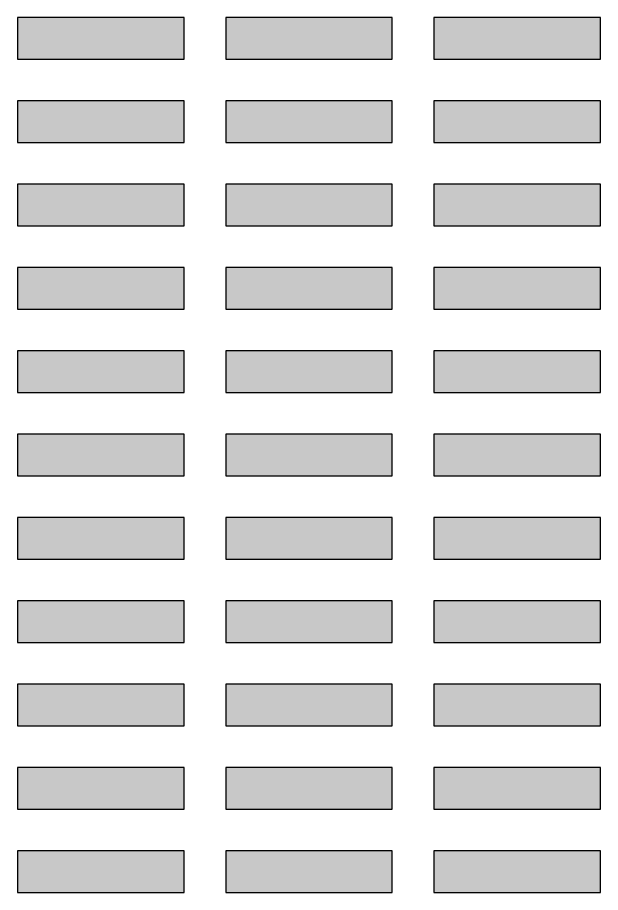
# Model space of a CAD drawing. Header units: metres. Extents: x -170 to 2070, y -13 to 14380.
# Drawn here: x -170 to -30, y 215 to 425 of the extents above; entities that cross this region are included whole.
import ezdxf

# ---------------------------------------------------------------- set-up
doc = ezdxf.new("R2010")
doc.units = ezdxf.units.M
for name, color, linetype in [('B-OI-KL-ET_LS_AFDEKPLAAT-GV', 7, 'Continuous'), ('B-OI-KL-ET_LS_KAST-GV', 14, 'Continuous'), ('B-OI-KL-ET_LS_KAST_FLATKAST-GV', 14, 'Continuous'), ('B-OI-KL-ET_LS_KAST_NULPUNTSTRANSFORMATOR-GV', 14, 'Continuous'), ('B-OI-KL-ET_LS_KAST_OV SECTIONERING-GV', 14, 'Continuous'), ('B-OI-KL-ET_LS_KAST_OV VOEDINGPUNT-GV', 14, 'Continuous'), ('B-OI-KL-ET_LS_KAST_REGELTRANSFORMATOR-GV', 14, 'Continuous'), ('B-OI-KL-ET_LS_KAST_VERDEELKAST-GV', 14, 'Continuous'), ('B-OI-KL-ET_LS_KAST_ZELFOPWEKKER-GV', 14, 'Continuous'), ('B-OI-KL-ET_MS_AFDEKPLAAT-GV', 7, 'Continuous'), ('B-OI-KL-ET_MS_STATION_HOOFDSTATION LNB-GV', 12, 'Continuous'), ('N-OI-KL-ET_LS_AFDEKPLAAT-GV', 7, 'Continuous'), ('N-OI-KL-ET_LS_KAST-GV', 14, 'Continuous'), ('N-OI-KL-ET_LS_KAST_FLATKAST-GV', 14, 'Continuous'), ('N-OI-KL-ET_LS_KAST_NULPUNTSTRANSFORMATOR-GV', 14, 'Continuous'), ('N-OI-KL-ET_LS_KAST_OV SECTIONERING-GV', 14, 'Continuous'), ('N-OI-KL-ET_LS_KAST_OV VOEDINGPUNT-GV', 14, 'Continuous'), ('N-OI-KL-ET_LS_KAST_REGELTRANSFORMATOR-GV', 14, 'Continuous'), ('N-OI-KL-ET_LS_KAST_VERDEELKAST-GV', 14, 'Continuous'), ('N-OI-KL-ET_LS_KAST_ZELFOPWEKKER-GV', 14, 'Continuous'), ('N-OI-KL-ET_MS_AFDEKPLAAT-GV', 7, 'Continuous'), ('N-OI-KL-ET_MS_STATION_HOOFDSTATION LNB-GV', 12, 'Continuous'), ('V-OI-KL-ET_LS_AFDEKPLAAT-GV', 7, 'Continuous'), ('V-OI-KL-ET_LS_KAST-GV', 14, 'Continuous'), ('V-OI-KL-ET_LS_KAST_FLATKAST-GV', 14, 'Continuous'), ('V-OI-KL-ET_LS_KAST_NULPUNTSTRANSFORMATOR-GV', 14, 'Continuous'), ('V-OI-KL-ET_LS_KAST_OV SECTIONERING-GV', 14, 'Continuous'), ('V-OI-KL-ET_LS_KAST_OV VOEDINGPUNT-GV', 14, 'Continuous'), ('V-OI-KL-ET_LS_KAST_REGELTRANSFORMATOR-GV', 14, 'Continuous'), ('V-OI-KL-ET_LS_KAST_VERDEELKAST-GV', 14, 'Continuous'), ('V-OI-KL-ET_LS_KAST_ZELFOPWEKKER-GV', 14, 'Continuous'), ('V-OI-KL-ET_MS_AFDEKPLAAT-GV', 7, 'Continuous'), ('V-OI-KL-ET_MS_STATION_HOOFDSTATION LNB-GV', 12, 'Continuous')]:
    doc.layers.add(name, color=color, linetype=linetype)
for name, color, linetype, lineweight in [('B-OI-KL-ET_LS_AFDEKPLAAT-V', 7, 'Continuous', 18), ('B-OI-KL-ET_LS_KAST-V', 14, 'Continuous', 18), ('B-OI-KL-ET_LS_KAST_FLATKAST-V', 14, 'Continuous', 18), ('B-OI-KL-ET_LS_KAST_NULPUNTSTRANSFORMATOR-V', 14, 'Continuous', 18), ('B-OI-KL-ET_LS_KAST_OV SECTIONERING-V', 14, 'Continuous', 18), ('B-OI-KL-ET_LS_KAST_OV VOEDINGPUNT-V', 14, 'Continuous', 18), ('B-OI-KL-ET_LS_KAST_REGELTRANSFORMATOR-V', 14, 'Continuous', 18), ('B-OI-KL-ET_LS_KAST_VERDEELKAST-V', 14, 'Continuous', 18), ('B-OI-KL-ET_LS_KAST_ZELFOPWEKKER-V', 14, 'Continuous', 18), ('B-OI-KL-ET_MS_AFDEKPLAAT-V', 7, 'Continuous', 18), ('B-OI-KL-ET_MS_STATION_HOOFDSTATION LNB-V', 12, 'Continuous', 18), ('N-OI-KL-ET_LS_AFDEKPLAAT-V', 7, 'Continuous', 35), ('N-OI-KL-ET_LS_KAST-V', 14, 'Continuous', 35), ('N-OI-KL-ET_LS_KAST_FLATKAST-V', 14, 'Continuous', 35), ('N-OI-KL-ET_LS_KAST_NULPUNTSTRANSFORMATOR-V', 14, 'Continuous', 35), ('N-OI-KL-ET_LS_KAST_OV SECTIONERING-V', 14, 'Continuous', 35), ('N-OI-KL-ET_LS_KAST_OV VOEDINGPUNT-V', 14, 'Continuous', 35), ('N-OI-KL-ET_LS_KAST_REGELTRANSFORMATOR-V', 14, 'Continuous', 35), ('N-OI-KL-ET_LS_KAST_VERDEELKAST-V', 14, 'Continuous', 35), ('N-OI-KL-ET_LS_KAST_ZELFOPWEKKER-V', 14, 'Continuous', 35), ('N-OI-KL-ET_MS_AFDEKPLAAT-V', 7, 'Continuous', 35), ('N-OI-KL-ET_MS_STATION_HOOFDSTATION LNB-V', 12, 'Continuous', 35), ('V-OI-KL-ET_LS_AFDEKPLAAT-V', 7, 'Continuous', 25), ('V-OI-KL-ET_LS_KAST-V', 14, 'Continuous', 25), ('V-OI-KL-ET_LS_KAST_FLATKAST-V', 14, 'Continuous', 25), ('V-OI-KL-ET_LS_KAST_NULPUNTSTRANSFORMATOR-V', 14, 'Continuous', 25), ('V-OI-KL-ET_LS_KAST_OV SECTIONERING-V', 14, 'Continuous', 25), ('V-OI-KL-ET_LS_KAST_OV VOEDINGPUNT-V', 14, 'Continuous', 25), ('V-OI-KL-ET_LS_KAST_REGELTRANSFORMATOR-V', 14, 'Continuous', 25), ('V-OI-KL-ET_LS_KAST_VERDEELKAST-V', 14, 'Continuous', 25), ('V-OI-KL-ET_LS_KAST_ZELFOPWEKKER-V', 14, 'Continuous', 25), ('V-OI-KL-ET_MS_AFDEKPLAAT-V', 7, 'Continuous', 25), ('V-OI-KL-ET_MS_STATION_HOOFDSTATION LNB-V', 12, 'Continuous', 25)]:
    doc.layers.add(name, color=color, linetype=linetype, lineweight=lineweight)

msp = doc.modelspace()

# ---------------------------------------------------------------- hatches: boundary and pattern name
at = {"layer": 'B-OI-KL-ET_LS_AFDEKPLAAT-V'}
msp.add_hatch(color=256, dxfattribs=at).paths.add_polyline_path([(-30, 215), (-30, 225), (-70, 225), (-70, 215)], flags=0)
at = {"layer": 'B-OI-KL-ET_LS_KAST-V'}
msp.add_hatch(color=256, dxfattribs=at).paths.add_polyline_path([(-30, 235), (-30, 245), (-70, 245), (-70, 235)], flags=0)
at = {"layer": 'B-OI-KL-ET_LS_KAST_FLATKAST-V'}
msp.add_hatch(color=256, dxfattribs=at).paths.add_polyline_path([(-30, 255), (-30, 265), (-70, 265), (-70, 255)], flags=0)
at = {"layer": 'B-OI-KL-ET_LS_KAST_NULPUNTSTRANSFORMATOR-V'}
msp.add_hatch(color=256, dxfattribs=at).paths.add_polyline_path([(-30, 275), (-30, 285), (-70, 285), (-70, 275)], flags=0)
at = {"layer": 'B-OI-KL-ET_LS_KAST_OV SECTIONERING-V'}
msp.add_hatch(color=256, dxfattribs=at).paths.add_polyline_path([(-30, 295), (-30, 305), (-70, 305), (-70, 295)], flags=0)
at = {"layer": 'B-OI-KL-ET_LS_KAST_OV VOEDINGPUNT-V'}
msp.add_hatch(color=256, dxfattribs=at).paths.add_polyline_path([(-30, 315), (-30, 325), (-70, 325), (-70, 315)], flags=0)
at = {"layer": 'B-OI-KL-ET_LS_KAST_REGELTRANSFORMATOR-V'}
msp.add_hatch(color=256, dxfattribs=at).paths.add_polyline_path([(-30, 335), (-30, 345), (-70, 345), (-70, 335)], flags=0)
at = {"layer": 'B-OI-KL-ET_LS_KAST_VERDEELKAST-V'}
msp.add_hatch(color=256, dxfattribs=at).paths.add_polyline_path([(-30, 355), (-30, 365), (-70, 365), (-70, 355)], flags=0)
at = {"layer": 'B-OI-KL-ET_LS_KAST_ZELFOPWEKKER-V'}
msp.add_hatch(color=256, dxfattribs=at).paths.add_polyline_path([(-30, 375), (-30, 385), (-70, 385), (-70, 375)], flags=0)
at = {"layer": 'B-OI-KL-ET_MS_AFDEKPLAAT-V'}
msp.add_hatch(color=256, dxfattribs=at).paths.add_polyline_path([(-30, 395), (-30, 405), (-70, 405), (-70, 395)], flags=0)
at = {"layer": 'B-OI-KL-ET_MS_STATION_HOOFDSTATION LNB-V'}
msp.add_hatch(color=256, dxfattribs=at).paths.add_polyline_path([(-30, 415), (-30, 425), (-70, 425), (-70, 415)], flags=0)
at = {"layer": 'N-OI-KL-ET_LS_AFDEKPLAAT-V'}
msp.add_hatch(color=256, dxfattribs=at).paths.add_polyline_path([(-80, 215), (-80, 225), (-120, 225), (-120, 215)], flags=0)
at = {"layer": 'N-OI-KL-ET_LS_KAST-V'}
msp.add_hatch(color=256, dxfattribs=at).paths.add_polyline_path([(-80, 235), (-80, 245), (-120, 245), (-120, 235)], flags=0)
at = {"layer": 'N-OI-KL-ET_LS_KAST_FLATKAST-V'}
msp.add_hatch(color=256, dxfattribs=at).paths.add_polyline_path([(-80, 255), (-80, 265), (-120, 265), (-120, 255)], flags=0)
at = {"layer": 'N-OI-KL-ET_LS_KAST_NULPUNTSTRANSFORMATOR-V'}
msp.add_hatch(color=256, dxfattribs=at).paths.add_polyline_path([(-80, 275), (-80, 285), (-120, 285), (-120, 275)], flags=0)
at = {"layer": 'N-OI-KL-ET_LS_KAST_OV SECTIONERING-V'}
msp.add_hatch(color=256, dxfattribs=at).paths.add_polyline_path([(-80, 295), (-80, 305), (-120, 305), (-120, 295)], flags=0)
at = {"layer": 'N-OI-KL-ET_LS_KAST_OV VOEDINGPUNT-V'}
msp.add_hatch(color=256, dxfattribs=at).paths.add_polyline_path([(-80, 315), (-80, 325), (-120, 325), (-120, 315)], flags=0)
at = {"layer": 'N-OI-KL-ET_LS_KAST_REGELTRANSFORMATOR-V'}
msp.add_hatch(color=256, dxfattribs=at).paths.add_polyline_path([(-80, 335), (-80, 345), (-120, 345), (-120, 335)], flags=0)
at = {"layer": 'N-OI-KL-ET_LS_KAST_VERDEELKAST-V'}
msp.add_hatch(color=256, dxfattribs=at).paths.add_polyline_path([(-80, 355), (-80, 365), (-120, 365), (-120, 355)], flags=0)
at = {"layer": 'N-OI-KL-ET_LS_KAST_ZELFOPWEKKER-V'}
msp.add_hatch(color=256, dxfattribs=at).paths.add_polyline_path([(-80, 375), (-80, 385), (-120, 385), (-120, 375)], flags=0)
at = {"layer": 'N-OI-KL-ET_MS_AFDEKPLAAT-V'}
msp.add_hatch(color=256, dxfattribs=at).paths.add_polyline_path([(-80, 395), (-80, 405), (-120, 405), (-120, 395)], flags=0)
at = {"layer": 'N-OI-KL-ET_MS_STATION_HOOFDSTATION LNB-V'}
msp.add_hatch(color=256, dxfattribs=at).paths.add_polyline_path([(-80, 415), (-80, 425), (-120, 425), (-120, 415)], flags=0)
at = {"layer": 'V-OI-KL-ET_LS_AFDEKPLAAT-V'}
msp.add_hatch(color=256, dxfattribs=at).paths.add_polyline_path([(-130, 215), (-130, 225), (-170, 225), (-170, 215)], flags=0)
at = {"layer": 'V-OI-KL-ET_LS_KAST-V'}
msp.add_hatch(color=256, dxfattribs=at).paths.add_polyline_path([(-130, 235), (-130, 245), (-170, 245), (-170, 235)], flags=0)
at = {"layer": 'V-OI-KL-ET_LS_KAST_FLATKAST-V'}
msp.add_hatch(color=256, dxfattribs=at).paths.add_polyline_path([(-130, 255), (-130, 265), (-170, 265), (-170, 255)], flags=0)
at = {"layer": 'V-OI-KL-ET_LS_KAST_NULPUNTSTRANSFORMATOR-V'}
msp.add_hatch(color=256, dxfattribs=at).paths.add_polyline_path([(-130, 275), (-130, 285), (-170, 285), (-170, 275)], flags=0)
at = {"layer": 'V-OI-KL-ET_LS_KAST_OV SECTIONERING-V'}
msp.add_hatch(color=256, dxfattribs=at).paths.add_polyline_path([(-130, 295), (-130, 305), (-170, 305), (-170, 295)], flags=0)
at = {"layer": 'V-OI-KL-ET_LS_KAST_OV VOEDINGPUNT-V'}
msp.add_hatch(color=256, dxfattribs=at).paths.add_polyline_path([(-130, 315), (-130, 325), (-170, 325), (-170, 315)], flags=0)
at = {"layer": 'V-OI-KL-ET_LS_KAST_REGELTRANSFORMATOR-V'}
msp.add_hatch(color=256, dxfattribs=at).paths.add_polyline_path([(-130, 335), (-130, 345), (-170, 345), (-170, 335)], flags=0)
at = {"layer": 'V-OI-KL-ET_LS_KAST_VERDEELKAST-V'}
msp.add_hatch(color=256, dxfattribs=at).paths.add_polyline_path([(-130, 355), (-130, 365), (-170, 365), (-170, 355)], flags=0)
at = {"layer": 'V-OI-KL-ET_LS_KAST_ZELFOPWEKKER-V'}
msp.add_hatch(color=256, dxfattribs=at).paths.add_polyline_path([(-130, 375), (-130, 385), (-170, 385), (-170, 375)], flags=0)
at = {"layer": 'V-OI-KL-ET_MS_AFDEKPLAAT-V'}
msp.add_hatch(color=256, dxfattribs=at).paths.add_polyline_path([(-130, 395), (-130, 405), (-170, 405), (-170, 395)], flags=0)
at = {"layer": 'V-OI-KL-ET_MS_STATION_HOOFDSTATION LNB-V'}
msp.add_hatch(color=256, dxfattribs=at).paths.add_polyline_path([(-130, 415), (-130, 425), (-170, 425), (-170, 415)], flags=0)

# ---------------------------------------------------------------- linework, layer by layer
at = {"layer": 'B-OI-KL-ET_LS_AFDEKPLAAT-GV'}
msp.add_lwpolyline([(-30, 215), (-30, 225), (-70, 225), (-70, 215), (-30, 215)], dxfattribs=at)
at = {"layer": 'B-OI-KL-ET_LS_KAST-GV'}
msp.add_lwpolyline([(-30, 235), (-30, 245), (-70, 245), (-70, 235), (-30, 235)], dxfattribs=at)
at = {"layer": 'B-OI-KL-ET_LS_KAST_FLATKAST-GV'}
msp.add_lwpolyline([(-30, 255), (-30, 265), (-70, 265), (-70, 255), (-30, 255)], dxfattribs=at)
at = {"layer": 'B-OI-KL-ET_LS_KAST_NULPUNTSTRANSFORMATOR-GV'}
msp.add_lwpolyline([(-30, 275), (-30, 285), (-70, 285), (-70, 275), (-30, 275)], dxfattribs=at)
at = {"layer": 'B-OI-KL-ET_LS_KAST_OV SECTIONERING-GV'}
msp.add_lwpolyline([(-30, 295), (-30, 305), (-70, 305), (-70, 295), (-30, 295)], dxfattribs=at)
at = {"layer": 'B-OI-KL-ET_LS_KAST_OV VOEDINGPUNT-GV'}
msp.add_lwpolyline([(-30, 315), (-30, 325), (-70, 325), (-70, 315), (-30, 315)], dxfattribs=at)
at = {"layer": 'B-OI-KL-ET_LS_KAST_REGELTRANSFORMATOR-GV'}
msp.add_lwpolyline([(-30, 335), (-30, 345), (-70, 345), (-70, 335), (-30, 335)], dxfattribs=at)
at = {"layer": 'B-OI-KL-ET_LS_KAST_VERDEELKAST-GV'}
msp.add_lwpolyline([(-30, 355), (-30, 365), (-70, 365), (-70, 355), (-30, 355)], dxfattribs=at)
at = {"layer": 'B-OI-KL-ET_LS_KAST_ZELFOPWEKKER-GV'}
msp.add_lwpolyline([(-30, 375), (-30, 385), (-70, 385), (-70, 375), (-30, 375)], dxfattribs=at)
at = {"layer": 'B-OI-KL-ET_MS_AFDEKPLAAT-GV'}
msp.add_lwpolyline([(-30, 395), (-30, 405), (-70, 405), (-70, 395), (-30, 395)], dxfattribs=at)
at = {"layer": 'B-OI-KL-ET_MS_STATION_HOOFDSTATION LNB-GV'}
msp.add_lwpolyline([(-30, 415), (-30, 425), (-70, 425), (-70, 415), (-30, 415)], dxfattribs=at)
at = {"layer": 'N-OI-KL-ET_LS_AFDEKPLAAT-GV'}
msp.add_lwpolyline([(-80, 215), (-80, 225), (-120, 225), (-120, 215), (-80, 215)], dxfattribs=at)
at = {"layer": 'N-OI-KL-ET_LS_KAST-GV'}
msp.add_lwpolyline([(-80, 235), (-80, 245), (-120, 245), (-120, 235), (-80, 235)], dxfattribs=at)
at = {"layer": 'N-OI-KL-ET_LS_KAST_FLATKAST-GV'}
msp.add_lwpolyline([(-80, 255), (-80, 265), (-120, 265), (-120, 255), (-80, 255)], dxfattribs=at)
at = {"layer": 'N-OI-KL-ET_LS_KAST_NULPUNTSTRANSFORMATOR-GV'}
msp.add_lwpolyline([(-80, 275), (-80, 285), (-120, 285), (-120, 275), (-80, 275)], dxfattribs=at)
at = {"layer": 'N-OI-KL-ET_LS_KAST_OV SECTIONERING-GV'}
msp.add_lwpolyline([(-80, 295), (-80, 305), (-120, 305), (-120, 295), (-80, 295)], dxfattribs=at)
at = {"layer": 'N-OI-KL-ET_LS_KAST_OV VOEDINGPUNT-GV'}
msp.add_lwpolyline([(-80, 315), (-80, 325), (-120, 325), (-120, 315), (-80, 315)], dxfattribs=at)
at = {"layer": 'N-OI-KL-ET_LS_KAST_REGELTRANSFORMATOR-GV'}
msp.add_lwpolyline([(-80, 335), (-80, 345), (-120, 345), (-120, 335), (-80, 335)], dxfattribs=at)
at = {"layer": 'N-OI-KL-ET_LS_KAST_VERDEELKAST-GV'}
msp.add_lwpolyline([(-80, 355), (-80, 365), (-120, 365), (-120, 355), (-80, 355)], dxfattribs=at)
at = {"layer": 'N-OI-KL-ET_LS_KAST_ZELFOPWEKKER-GV'}
msp.add_lwpolyline([(-80, 375), (-80, 385), (-120, 385), (-120, 375), (-80, 375)], dxfattribs=at)
at = {"layer": 'N-OI-KL-ET_MS_AFDEKPLAAT-GV'}
msp.add_lwpolyline([(-80, 395), (-80, 405), (-120, 405), (-120, 395), (-80, 395)], dxfattribs=at)
at = {"layer": 'N-OI-KL-ET_MS_STATION_HOOFDSTATION LNB-GV'}
msp.add_lwpolyline([(-80, 415), (-80, 425), (-120, 425), (-120, 415), (-80, 415)], dxfattribs=at)
at = {"layer": 'V-OI-KL-ET_LS_AFDEKPLAAT-GV'}
msp.add_lwpolyline([(-130, 215), (-130, 225), (-170, 225), (-170, 215), (-130, 215)], dxfattribs=at)
at = {"layer": 'V-OI-KL-ET_LS_KAST-GV'}
msp.add_lwpolyline([(-130, 235), (-130, 245), (-170, 245), (-170, 235), (-130, 235)], dxfattribs=at)
at = {"layer": 'V-OI-KL-ET_LS_KAST_FLATKAST-GV'}
msp.add_lwpolyline([(-130, 255), (-130, 265), (-170, 265), (-170, 255), (-130, 255)], dxfattribs=at)
at = {"layer": 'V-OI-KL-ET_LS_KAST_NULPUNTSTRANSFORMATOR-GV'}
msp.add_lwpolyline([(-130, 275), (-130, 285), (-170, 285), (-170, 275), (-130, 275)], dxfattribs=at)
at = {"layer": 'V-OI-KL-ET_LS_KAST_OV SECTIONERING-GV'}
msp.add_lwpolyline([(-130, 295), (-130, 305), (-170, 305), (-170, 295), (-130, 295)], dxfattribs=at)
at = {"layer": 'V-OI-KL-ET_LS_KAST_OV VOEDINGPUNT-GV'}
msp.add_lwpolyline([(-130, 315), (-130, 325), (-170, 325), (-170, 315), (-130, 315)], dxfattribs=at)
at = {"layer": 'V-OI-KL-ET_LS_KAST_REGELTRANSFORMATOR-GV'}
msp.add_lwpolyline([(-130, 335), (-130, 345), (-170, 345), (-170, 335), (-130, 335)], dxfattribs=at)
at = {"layer": 'V-OI-KL-ET_LS_KAST_VERDEELKAST-GV'}
msp.add_lwpolyline([(-130, 355), (-130, 365), (-170, 365), (-170, 355), (-130, 355)], dxfattribs=at)
at = {"layer": 'V-OI-KL-ET_LS_KAST_ZELFOPWEKKER-GV'}
msp.add_lwpolyline([(-130, 375), (-130, 385), (-170, 385), (-170, 375), (-130, 375)], dxfattribs=at)
at = {"layer": 'V-OI-KL-ET_MS_AFDEKPLAAT-GV'}
msp.add_lwpolyline([(-130, 395), (-130, 405), (-170, 405), (-170, 395), (-130, 395)], dxfattribs=at)
at = {"layer": 'V-OI-KL-ET_MS_STATION_HOOFDSTATION LNB-GV'}
msp.add_lwpolyline([(-130, 415), (-130, 425), (-170, 425), (-170, 415), (-130, 415)], dxfattribs=at)

doc.saveas('drawing.dxf')
